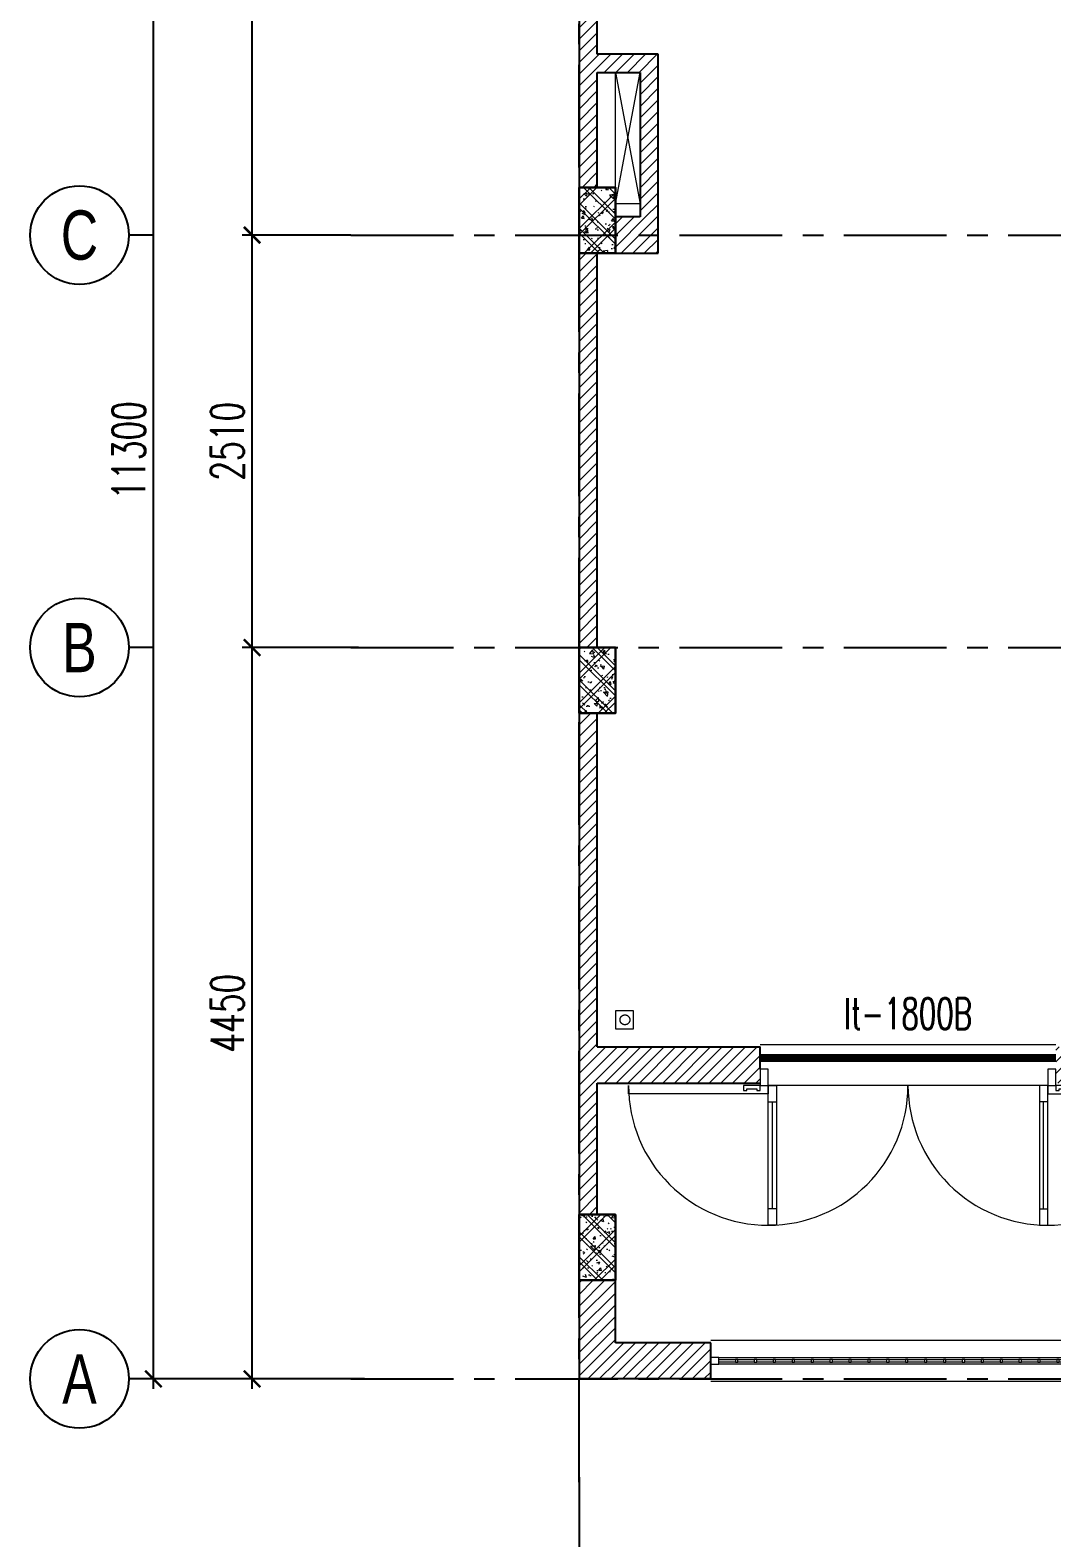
# Model space of a CAD drawing. Header units: millimetres. Extents: x -529861 to -223882, y -171969 to 61504.
# Drawn here: x -470174 to -463959, y -134407 to -125234 of the extents above; entities that cross this region are included whole.
import ezdxf
from ezdxf.enums import TextEntityAlignment as Align

# ---------------------------------------------------------------- set-up
doc = ezdxf.new("R2010")
doc.units = ezdxf.units.MM
doc.header["$LTSCALE"] = 5000
doc.linetypes.add('CENTER', pattern=[2, 1.25, -0.25, 0.25, -0.25])
doc.linetypes.add('HIDDEN', pattern=[0.375, 0.25, -0.125])
doc.layers.get('Defpoints').update_dxf_attribs({"color": 143})
for name, color, linetype, lineweight in [('A-DETL-1', 1, 'HIDDEN', 9), ('A-DETL-THIN', 7, 'Continuous', 5), ('A-DOOR', 8, 'Continuous', 9), ('A-DOOR-CUT', 7, 'Continuous', 18), ('A-DOOR-CUT-1', 7, 'Continuous', 5), ('A-FLOR', 7, 'Continuous', 9), ('A-GENM', 7, 'Continuous', 9), ('A-GENM-CUT', 1, 'Continuous', 18), ('A-WALL-CUT-1', 10, 'Continuous', 25), ('A-WALL-PATT-1', 8, 'Continuous', 5), ('A-WALL-PROJECTION', 7, 'Continuous', 9), ('KC-COT-HATCH', 13, 'Continuous', 15), ('KC-COT-NETCAT', 2, 'Continuous', 30), ('S-COLS-CUT', 1, 'Continuous', 25), ('S-COLS-PROJECTION', 7, 'Continuous', 9), ('S-COLS-PROJECTION-1', 7, 'Continuous', 25), ('S-COLS-PROJECTION-2', 7, 'Continuous', 5)]:
    doc.layers.add(name, color=color, linetype=linetype, lineweight=lineweight)
for name, color, linetype in [('KC ICC-COTVACH', 3, 'Continuous'), ('KCS_AXIS', 18, 'CENTER'), ('KCS_BORDER', 3, 'Continuous'), ('KCS_CHI', 1, 'Continuous'), ('KCS_DIM', 1, 'Continuous'), ('KCS_LANH_TO', 3, 'Continuous'), ('KCS_TEXT', 2, 'Continuous')]:
    doc.layers.add(name, color=color, linetype=linetype)
doc.styles.add('s-text', font='vnsimli.shx', dxfattribs={"width": 0.7})
doc.styles.add('style1', font='arial.ttf', dxfattribs={"width": 0.75})
doc.styles.add('vnsimpli', font='vnsimli.shx', dxfattribs={"width": 0.65})
doc.dimstyles.new('1-100s', dxfattribs={"dimtxt": 200, "dimasz": 100, "dimexe": 60, "dimexo": 0, "dimgap": 50, "dimtad": 1, "dimdec": 0, "dimzin": 0, "dimdsep": 46, "dimtxsty": 's-text', "dimblk1": 'ARCHTICK', "dimblk2": 'ARCHTICK', "dimsah": 1, "dimcen": 80, "dimdle": 60, "dimclrd": 9, "dimclre": 9, "dimclrt": 2, "dimadec": 0, "dimazin": 0, "dimtfac": 0.0001, "dimtdec": 0, "dimtix": 1, "dimtmove": 1, "dimatfit": 3, "dimldrblk": 'ARCHTICK', "dimfxl": 200, "dimtolj": 1, "dimtzin": 0, "dimarcsym": 0})
pattern_1 = [(49.99999999999999, (-466943.9143636969, -134450.3358131873), (182.184668996004, -15.93908553890309), [19.05, -209.55]), (355, (-466943.9143636969, -134450.3358131873), (-35.24242749778777, 191.0566080198829), [15.24, -167.64]), (100.451, (-466928.7323636969, -134451.6638131873), (146.9425016659592, 175.1166878202919), [16.19, -178.09]), (46.184, (-466943.9143636969, -134399.5358131873), (271.0788941350689, -42.04327417683035), [28.575, -314.325]), (96.63599999999998, (-466921.3243636969, -134403.0388131873), (237.4025071042102, 247.4272132782395), [24.28499999999998, -267.1349999999996]), (351.184, (-466943.9143636969, -134399.5358131873), (237.404605813934, 247.4251178605976), [22.86, -251.46]), (21, (-466918.5143636969, -134412.2358131873), (151.6148798353833, -102.2655185167625), [19.05, -209.55]), (226, (-466918.5143636969, -134412.2358131873), (170.6576495867728, -92.84730906988236), [15.23999999999998, -167.6399999999997]), (71.45100000000001, (-466905.8793636969, -134420.7578131873), (213.4170626943636, 81.92136778588423), [16.19, -178.09]), (67.5, (-466943.9143636969, -134450.3358131873), (-39.60297187194581, 74.77100506820722), [6.706, -158.902, 6.706, -163.474, -168.275]), (67.5, (-466943.9143636969, -134450.3358131873), (-39.60297187194581, 74.77100506820722), [-335.788, 6.706, -161.569]), (4.500000000000007, (-466943.9143636969, -134450.3358131873), (71.97091958991243, 96.54639358040444), [6.706, -90.322, 6.706, -155.092, -64.135]), (4.500000000000007, (-466943.9143636969, -134450.3358131873), (71.97091958991243, 96.54639358040444), [-258.826, 6.706, -57.42899999999999]), (327.5, (-467000.5563636969, -134450.3358131873), (135.5904877069497, -5.7289126709626), [6.706, -56.794, 6.706, -191.414, -262.89]), (327.5, (-467000.5563636969, -134450.3358131873), (135.5904877069497, -5.7289126709626), [-261.62, 6.706, -256.184]), (317.5, (-467025.9563636969, -134450.3358131873), (148.1288864750833, 25.42676126941608), [6.706, -75.844, 6.706, -124.866, -186.69]), (317.5, (-467025.9563636969, -134450.3358131873), (148.1288864750833, 25.42676126941608), [-214.122, 6.706, -179.984]), (315, (-466943.9143636969, -134450.3358131873), (76.33217702908782, 76.33217702908782), []), (315, (-466943.9143636969, -134419.2208131873), (76.33217702908782, 76.33217702908782), [])]
pattern_2 = [(45, (-466943.9143636969, -134450.3358131873), (-35.35533905932738, 35.35533905932738), [])]

# ---------------------------------------------------------------- blocks, each defined once
blk = doc.blocks.new('HBH_STR_COLUMN_REC - 220x400mm-1577201-MẶT BẰNG ĐỊNH VỊ CỬA TẦNG 1')
at = {"layer": 'S-COLS-CUT'}
for p, q in [((-110.0000000000001, 200), (109.9999999999998, 200)), ((-110.0000000000001, -199.9999999999999), (-110.0000000000001, 200)), ((109.9999999999998, 200), (109.9999999999998, -199.9999999999999)), ((109.9999999999998, -199.9999999999999), (-110.0000000000001, -199.9999999999999))]:
    blk.add_line(p, q, dxfattribs=at)
blk = doc.blocks.new('HBH_STR_COLUMN_REC - 220x400mm-1287819-MẶT BẰNG ĐỊNH VỊ CỬA TẦNG 1')
at = {"layer": 'S-COLS-CUT'}
for p, q in [((-110.0000000000001, 200), (109.9999999999998, 200)), ((-110.0000000000001, -199.9999999999999), (-110.0000000000001, 200)), ((109.9999999999998, 200), (109.9999999999998, -199.9999999999999)), ((109.9999999999998, -199.9999999999999), (-110.0000000000001, -199.9999999999999))]:
    blk.add_line(p, q, dxfattribs=at)
blk = doc.blocks.new('HBH_DR_CỬA ĐI 2 CÁNH TẦNG 1 - CỬA 2 CÁNH 1800x2600-1699928-MẶT BẰNG ĐỊNH VỊ CỬA TẦNG 1')
at = {"layer": 'A-DOOR-CUT-1'}
h = blk.add_hatch(dxfattribs=at)
h.set_pattern_fill('FP_3', color=256, style=0, pattern_type=2)
h.set_pattern_definition([(180, (2070, 2920), (6.123233995736766e-14, -500), []), (270, (2070, 2920), (500, 3.061616997868383e-14), [])])
h.paths.add_polyline_path([(-940.000000000005, 124.9999999999932), (-940.000000000005, 25.00000000155798), (-890.0000000000034, 25.00000000155798), (-890.0000000000034, 124.9999999999932)])
h.paths.add_polyline_path([(859.9999999999973, 124.9999999999932), (809.9999999999912, 124.9999999999932), (809.9999999999912, 25.00000000156231), (859.9999999999973, 25.00000000156231)])
at = {"layer": 'A-DOOR'}
for p, q in [((-890.0000000000057, 974.999999999996), (-890.0000000000109, 124.9999999999789)), ((-839.9999999999957, 974.9999999999957), (-890.0000000000058, 974.999999999996)), ((-840.0000000000008, 124.9999999999786), (-839.9999999999957, 974.9999999999957)), ((759.9999999999951, 124.9999999999817), (759.9999999999899, 974.9999999999989)), ((759.9999999999899, 974.9999999999989), (810, 974.9999999999991)), ((810, 974.9999999999991), (810.0000000000051, 124.999999999982)), ((-839.9999999999962, 874.9999999999957), (-890.0000000000064, 874.999999999996)), ((-865.0000000000013, 874.9999999999959), (-865.0000000000063, 224.9999999999788)), ((759.9999999999905, 874.9999999999989), (810.0000000000005, 874.9999999999991)), ((784.9999999999955, 874.999999999999), (785.0000000000005, 224.9999999999819)), ((-890.0000000000103, 224.9999999999789), (-840.0000000000001, 224.9999999999786)), ((810.0000000000045, 224.999999999982), (759.9999999999945, 224.9999999999818)), ((-889.9999999999812, 174.9999999999932), (-1739.999999999998, 175)), ((-1739.999999999998, 175), (-1739.999999999999, 124.9999999999899)), ((-889.9999999999816, 125.0000000000082), (-889.9999999999812, 174.999999999995)), ((-889.9999999999859, 124.9999999999789), (-839.9999999999991, 124.9999999999786)), ((809.9999999999802, 124.999999999982), (759.9999999999933, 124.9999999999817)), ((809.999999999976, 125.0000000000113), (809.9999999999756, 174.9999999999982)), ((809.9999999999756, 174.9999999999964), (1659.999999999993, 175.0000000000032)), ((1659.999999999993, 175.0000000000031), (1659.999999999993, 124.999999999993))]:
    blk.add_line(p, q, dxfattribs=at)
for centre, radius, start, end in [((-889.9999999999984, 124.9999999999956), 849.9999999999993, 89.99999999999984, 179.9999999999999), ((-889.9999999999984, 124.9999999999956), 850.0000000000008, 359.9999999999996, 89.99999999999994), ((809.9999999999926, 124.9999999999988), 849.9999999999994, 90.00000000000006, 180), ((809.9999999999927, 124.9999999999988), 850.0000000000008, 1.590277340731758e-13, 90.00000000000017)]:
    blk.add_arc(centre, radius, start, end, dxfattribs=at)
at = {"layer": 'A-DOOR-CUT'}
for p, q in [((-1040, 154.9999999999973), (-1040, 124.9999999999973)), ((-1020, 154.9999999999973), (-1040, 154.9999999999973)), ((-1040, 124.9999999999973), (-939.9999999999999, 124.9999999999973)), ((-1020, 144.9999999999973), (-1020, 154.9999999999973)), ((-959.9999999999998, 144.9999999999973), (-1020, 144.9999999999973)), ((-939.9999999999999, 154.9999999999973), (-959.9999999999998, 154.9999999999973)), ((-959.9999999999998, 154.9999999999973), (-959.9999999999998, 144.9999999999973)), ((-939.9999999999999, 124.9999999999973), (-939.9999999999999, 154.9999999999973)), ((-889.9999999999991, 124.9999999999973), (-939.9999999999999, 124.9999999999973)), ((-939.9999999999999, 124.9999999999973), (-939.9999999999999, 25.00000000156414)), ((-889.9999999999991, 25.00000000156414), (-889.9999999999991, 124.9999999999973)), ((859.9999999999997, 124.9999999999973), (809.9999999999934, 124.9999999999973)), ((809.9999999999934, 124.9999999999973), (809.9999999999934, 25.00000000156414)), ((879.9999999999993, 154.9999999999973), (859.9999999999997, 154.9999999999973)), ((859.9999999999997, 154.9999999999973), (859.9999999999997, 124.9999999999973)), ((859.9999999999997, 124.9999999999973), (959.9999999999997, 124.9999999999973)), ((859.9999999999997, 25.00000000156414), (859.9999999999997, 124.9999999999973)), ((879.9999999999994, 144.9999999999973), (879.9999999999993, 154.9999999999973)), ((939.9999999999993, 144.9999999999973), (879.9999999999994, 144.9999999999973)), ((959.9999999999997, 154.9999999999973), (939.9999999999993, 154.9999999999973)), ((939.9999999999993, 154.9999999999973), (939.9999999999993, 144.9999999999973)), ((959.9999999999997, 124.9999999999973), (959.9999999999997, 154.9999999999973)), ((-939.9999999999999, 25.00000000156414), (-889.9999999999991, 25.00000000156414)), ((809.9999999999934, 25.00000000156414), (859.9999999999997, 25.00000000156414))]:
    blk.add_line(p, q, dxfattribs=at)
blk = doc.blocks.new('HBH_STR_COLUMN_REC - 220x400mm-1574910-MẶT BẰNG ĐỊNH VỊ CỬA TẦNG 1')
at = {"layer": 'S-COLS-CUT'}
for p, q in [((-110.0000000000001, 200), (109.9999999999998, 200)), ((-110.0000000000001, -199.9999999999999), (-110.0000000000001, 200)), ((109.9999999999998, 200), (109.9999999999998, -199.9999999999999)), ((109.9999999999998, -199.9999999999999), (-110.0000000000001, -199.9999999999999))]:
    blk.add_line(p, q, dxfattribs=at)
blk = doc.blocks.new('HBH_HÀNG RÀO CỔNG - HBH_HÀNG RÀO CỔNG-1101012-MẶT BẰNG ĐỊNH VỊ CỬA TẦNG 1')
at = {"layer": 'A-GENM'}
for p, q in [((-1199.999999999998, 20), (1200.000000000003, 20)), ((-1199.999999999998, 7.5), (-1099.999999999998, 7.5)), ((-1084.999999999998, 7.5), (-984.9999999999981, 7.5)), ((-969.999999999998, 7.5), (-869.999999999998, 7.5)), ((-854.9999999999978, 7.5), (-754.9999999999978, 7.5)), ((-739.9999999999977, 7.5), (-639.9999999999977, 7.5)), ((-624.9999999999976, 7.5), (-524.9999999999976, 7.5)), ((-509.9999999999974, 7.5), (-409.9999999999975, 7.5)), ((-394.9999999999973, 7.5), (-294.9999999999973, 7.5)), ((-279.9999999999972, 7.5), (-179.9999999999972, 7.5)), ((-164.9999999999974, 7.5), (-64.99999999999734, 7.5)), ((-49.99999999999722, 7.5), (50.00000000000277, 7.5)), ((65.00000000000263, 7.5), (165.0000000000026, 7.5)), ((180.0000000000025, 7.5), (280.0000000000024, 7.5)), ((295.0000000000023, 7.5), (395.0000000000023, 7.5)), ((410.0000000000024, 7.5), (510.0000000000024, 7.5)), ((525.0000000000025, 7.5), (625.0000000000025, 7.5)), ((640.0000000000023, 7.5), (740.0000000000023, 7.5)), ((755.0000000000022, 7.5), (855.0000000000022, 7.5)), ((870.000000000002, 7.5), (970.000000000002, 7.5)), ((985.0000000000018, 7.5), (1085.000000000002, 7.5)), ((1100.000000000002, 7.5), (1200.000000000002, 7.5)), ((-1099.999999999998, -7.5), (-1199.999999999998, -7.5)), ((1200.000000000003, -20), (-1199.999999999998, -20)), ((-984.9999999999978, -7.5), (-1084.999999999998, -7.5)), ((-869.9999999999977, -7.5), (-969.9999999999977, -7.5)), ((-754.9999999999976, -7.5), (-854.9999999999976, -7.5)), ((-639.9999999999975, -7.5), (-739.9999999999975, -7.5)), ((-524.9999999999974, -7.5), (-624.9999999999974, -7.5)), ((-409.9999999999973, -7.5), (-509.9999999999973, -7.5)), ((-294.9999999999972, -7.5), (-394.9999999999972, -7.5)), ((-179.999999999997, -7.5), (-279.999999999997, -7.5)), ((-64.99999999999717, -7.5), (-164.9999999999971, -7.5)), ((50.00000000000295, -7.5), (-49.99999999999704, -7.5)), ((165.0000000000028, -7.5), (65.0000000000028, -7.5)), ((280.0000000000026, -7.5), (180.0000000000027, -7.5)), ((395.0000000000024, -7.5), (295.0000000000024, -7.5)), ((510.0000000000026, -7.5), (410.0000000000026, -7.5)), ((625.0000000000027, -7.5), (525.0000000000027, -7.5)), ((740.0000000000026, -7.5), (640.0000000000026, -7.5)), ((855.0000000000024, -7.5), (755.0000000000024, -7.5)), ((970.0000000000023, -7.5), (870.0000000000023, -7.5)), ((1085.000000000002, -7.5), (985.0000000000022, -7.5)), ((1200.000000000002, -7.5), (1100.000000000002, -7.5))]:
    blk.add_line(p, q, dxfattribs=at)
at = {"layer": 'A-GENM-CUT'}
for p, q in [((-1199.999999999997, 20.00000000000006), (-1249.999999999998, 20.00000000000006)), ((-1249.999999999998, 20.00000000000006), (-1249.999999999998, -20.00000000000006)), ((-1199.999999999997, -20.00000000000006), (-1199.999999999997, 20.00000000000006)), ((-1084.99999999999, 7.500000000000055), (-1099.999999999993, 7.500000000000055)), ((-1099.999999999993, 7.500000000000055), (-1099.999999999993, -7.500000000000055)), ((-1084.99999999999, -7.500000000000055), (-1084.99999999999, 7.500000000000055)), ((-969.9999999999942, 7.500000000000055), (-984.9999999999934, 7.500000000000055)), ((-984.9999999999934, 7.500000000000055), (-984.9999999999934, -7.500000000000055)), ((-969.9999999999942, -7.500000000000055), (-969.9999999999942, 7.500000000000055)), ((-854.9999999999986, 7.500000000000055), (-869.9999999999985, 7.500000000000055)), ((-869.9999999999985, 7.500000000000055), (-869.9999999999985, -7.500000000000055)), ((-854.9999999999986, -7.500000000000055), (-854.9999999999986, 7.500000000000055)), ((-740.0000000000028, 7.500000000000055), (-755.0000000000008, 7.500000000000055)), ((-755.0000000000008, 7.500000000000055), (-755.0000000000008, -7.500000000000055)), ((-740.0000000000028, -7.500000000000055), (-740.0000000000028, 7.500000000000055)), ((-625.0000000000027, 7.500000000000055), (-640.0000000000009, 7.500000000000055)), ((-640.0000000000009, 7.500000000000055), (-640.0000000000009, -7.500000000000055)), ((-625.0000000000027, -7.500000000000055), (-625.0000000000027, 7.500000000000055)), ((-510.0000000000024, 7.500000000000055), (-525.0000000000006, 7.500000000000055)), ((-525.0000000000006, 7.500000000000055), (-525.0000000000006, -7.500000000000055)), ((-510.0000000000024, -7.500000000000055), (-510.0000000000024, 7.500000000000055)), ((-395.0000000000068, 7.500000000000055), (-410.0000000000007, 7.500000000000055)), ((-410.0000000000007, 7.500000000000055), (-410.0000000000007, -7.500000000000055)), ((-395.0000000000068, -7.500000000000055), (-395.0000000000068, 7.500000000000055)), ((-280.000000000007, 7.500000000000055), (-295.0000000000033, 7.500000000000055)), ((-295.0000000000033, 7.500000000000055), (-295.0000000000033, -7.500000000000055)), ((-280.000000000007, -7.500000000000055), (-280.000000000007, 7.500000000000055)), ((-165.0000000000115, 7.500000000000055), (-180.0000000000059, 7.500000000000055)), ((-180.0000000000059, 7.500000000000055), (-180.0000000000059, -7.500000000000055)), ((-165.0000000000115, -7.500000000000055), (-165.0000000000115, 7.500000000000055)), ((-49.99999999999865, 7.500000000000055), (-64.9999999999985, 7.500000000000055)), ((-64.9999999999985, 7.500000000000055), (-64.99999999999876, -7.500000000000055)), ((-49.99999999999865, -7.500000000000055), (-49.99999999999865, 7.500000000000055)), ((65.0000000000012, 7.500000000000055), (50.00000000000136, 7.500000000000055)), ((50.00000000000136, 7.500000000000055), (50.00000000000136, -7.500000000000055)), ((65.0000000000012, -7.500000000000055), (65.0000000000012, 7.500000000000055)), ((180.0000000000011, 7.500000000000055), (165.0000000000012, 7.500000000000055)), ((165.0000000000012, 7.500000000000055), (165.0000000000012, -7.500000000000055)), ((180.0000000000011, -7.500000000000055), (180.0000000000011, 7.500000000000055)), ((295.0000000000009, 7.500000000000055), (280.000000000001, 7.500000000000055)), ((280.000000000001, 7.500000000000055), (280.000000000001, -7.500000000000055)), ((295.0000000000009, -7.500000000000055), (295.0000000000009, 7.500000000000055)), ((410.0000000000007, 7.500000000000055), (395.0000000000009, 7.500000000000055)), ((395.0000000000009, 7.500000000000055), (395.0000000000009, -7.500000000000055)), ((410.0000000000007, -7.500000000000055), (410.0000000000007, 7.500000000000055)), ((525.0000000000006, 7.500000000000055), (510.0000000000007, 7.500000000000055)), ((510.0000000000007, 7.500000000000055), (510.0000000000007, -7.500000000000055)), ((525.0000000000006, -7.500000000000055), (525.0000000000006, 7.500000000000055)), ((640.0000000000009, 7.500000000000055), (625.0000000000011, 7.500000000000055)), ((625.0000000000011, 7.500000000000055), (625.0000000000011, -7.500000000000055)), ((640.0000000000009, -7.500000000000055), (640.0000000000009, 7.500000000000055)), ((755.0000000000014, 7.500000000000055), (740.0000000000015, 7.500000000000055)), ((740.0000000000015, 7.500000000000055), (740.0000000000015, -7.500000000000055)), ((755.0000000000014, -7.500000000000055), (755.0000000000014, 7.500000000000055)), ((870.0000000000013, 7.500000000000055), (855.0000000000014, 7.500000000000055)), ((855.0000000000014, 7.500000000000055), (855.0000000000014, -7.500000000000055)), ((870.0000000000013, -7.500000000000055), (870.0000000000013, 7.500000000000055)), ((985.000000000001, 7.500000000000055), (970.0000000000013, 7.500000000000055)), ((970.0000000000013, 7.500000000000055), (970.0000000000013, -7.500000000000055)), ((985.000000000001, -7.500000000000055), (985.000000000001, 7.500000000000055)), ((1100.000000000001, 7.500000000000055), (1085.000000000001, 7.500000000000055)), ((1085.000000000001, 7.500000000000055), (1085.000000000001, -7.500000000000055)), ((1100.000000000001, -7.500000000000055), (1100.000000000001, 7.500000000000055)), ((1249.999999999999, 20.00000000000006), (1200.000000000003, 20.00000000000006)), ((1200.000000000003, 20.00000000000006), (1200.000000000003, -20.00000000000006)), ((1249.999999999999, -20.00000000000006), (1249.999999999999, 20.00000000000006)), ((-1249.999999999998, -20.00000000000006), (-1199.999999999997, -20.00000000000006)), ((-1099.999999999993, -7.500000000000055), (-1084.99999999999, -7.500000000000055)), ((-984.9999999999934, -7.500000000000055), (-969.9999999999942, -7.500000000000055)), ((-869.9999999999985, -7.500000000000055), (-854.9999999999986, -7.500000000000055)), ((-755.0000000000008, -7.500000000000055), (-740.0000000000028, -7.500000000000055)), ((-640.0000000000009, -7.500000000000055), (-625.0000000000027, -7.500000000000055)), ((-525.0000000000006, -7.500000000000055), (-510.0000000000024, -7.500000000000055)), ((-410.0000000000007, -7.500000000000055), (-395.0000000000068, -7.500000000000055)), ((-295.0000000000033, -7.500000000000055), (-280.000000000007, -7.500000000000055)), ((-180.0000000000059, -7.500000000000055), (-165.0000000000115, -7.500000000000055)), ((-64.99999999999876, -7.500000000000055), (-49.99999999999865, -7.500000000000055)), ((50.00000000000136, -7.500000000000055), (65.0000000000012, -7.500000000000055)), ((165.0000000000012, -7.500000000000055), (180.0000000000011, -7.500000000000055)), ((280.000000000001, -7.500000000000055), (295.0000000000009, -7.500000000000055)), ((395.0000000000009, -7.500000000000055), (410.0000000000007, -7.500000000000055)), ((510.0000000000007, -7.500000000000055), (525.0000000000006, -7.500000000000055)), ((625.0000000000011, -7.500000000000055), (640.0000000000009, -7.500000000000055)), ((740.0000000000015, -7.500000000000055), (755.0000000000014, -7.500000000000055)), ((855.0000000000014, -7.500000000000055), (870.0000000000013, -7.500000000000055)), ((970.0000000000013, -7.500000000000055), (985.000000000001, -7.500000000000055)), ((1085.000000000001, -7.500000000000055), (1100.000000000001, -7.500000000000055)), ((1200.000000000003, -20.00000000000006), (1249.999999999999, -20.00000000000006))]:
    blk.add_line(p, q, dxfattribs=at)
blk = doc.blocks.new('_ArchTick')
at = {"color": 0, "linetype": 'ByBlock', "const_width": 0.15}
blk.add_lwpolyline([(-0.5, -0.5), (0.5, 0.5)], dxfattribs=at)
blk = doc.blocks.new('*D1159')
at = {"layer": 'Defpoints', "color": 0, "ltscale": 1500, "transparency": 16777216}
for p in [(-30105.34346586285, -46735.67500054729), (-23605.34346586303, -46735.67500054729), (-23605.34346586303, -48211.66461847498)]:
    blk.add_point(p, dxfattribs=at)
at = {"layer": 'KCS_DIM', "color": 9, "lineweight": -2, "ltscale": 1500, "transparency": 16777216}
for p, q in [((-30105.34346586285, -46735.67500054729), (-30105.34346586285, -48271.66461847498)), ((-23605.34346586303, -46735.67500054729), (-23605.34346586303, -48271.66461847498)), ((-30165.34346586285, -48211.66461847498), (-23545.34346586303, -48211.66461847498))]:
    blk.add_line(p, q, dxfattribs=at)
at = {"layer": 'KCS_DIM', "color": 9, "lineweight": -2, "ltscale": 1500, "transparency": 16777216, "xscale": 100, "yscale": 100, "zscale": 100, "rotation": 180}
blk.add_blockref('_ArchTick', (-30105.34346586285, -48211.66461847498), dxfattribs=at)
at = {"layer": 'KCS_DIM', "color": 9, "lineweight": -2, "ltscale": 1500, "transparency": 16777216, "xscale": 100, "yscale": 100, "zscale": 100}
blk.add_blockref('_ArchTick', (-23605.34346586303, -48211.66461847498), dxfattribs=at)
at = {"layer": 'KCS_DIM', "color": 2, "ltscale": 1500, "transparency": 16777216, "insert": (-26855.34346586294, -48061.66461847498), "char_height": 200, "attachment_point": 5, "style": 's-text'}
blk.add_mtext('\\A1;6500', dxfattribs=at)
blk = doc.blocks.new('*D1160')
at = {"layer": 'Defpoints', "color": 0, "ltscale": 1500, "transparency": 16777216}
for p in [(-32095.34346586403, -41687.54595751595), (-31448.97804727098, -41687.54595751595), (-31412.17275958155, -46137.54595751592)]:
    blk.add_point(p, dxfattribs=at)
at = {"layer": 'KCS_DIM', "color": 9, "lineweight": -2, "ltscale": 1500, "transparency": 16777216}
for p, q in [((-32095.34346586403, -46197.54595751592), (-32095.34346586403, -41627.54595751595)), ((-31448.97804727098, -41687.54595751595), (-32155.34346586403, -41687.54595751595)), ((-31412.17275958155, -46137.54595751592), (-32155.34346586403, -46137.54595751592))]:
    blk.add_line(p, q, dxfattribs=at)
at = {"layer": 'KCS_DIM', "color": 9, "lineweight": -2, "ltscale": 1500, "transparency": 16777216, "xscale": 100, "yscale": 100, "zscale": 100}
for p, rotation in [((-32095.34346586403, -41687.54595751595), 90), ((-32095.34346586403, -46137.54595751592), 270)]:
    blk.add_blockref('_ArchTick', p, dxfattribs=dict(at, rotation=rotation))
at = {"layer": 'KCS_DIM', "color": 2, "ltscale": 1500, "transparency": 16777216, "insert": (-32245.34346586404, -43912.54595751592), "char_height": 200, "attachment_point": 5, "rotation": 90, "style": 's-text'}
blk.add_mtext('\\A1;4450', dxfattribs=at)
blk = doc.blocks.new('*D1161')
at = {"layer": 'Defpoints', "color": 0, "ltscale": 1500, "transparency": 16777216}
for p in [(-32095.34346586403, -39177.54595755621), (-31495.34346586293, -39177.54595755621), (-31448.97804727098, -41687.54595751595)]:
    blk.add_point(p, dxfattribs=at)
at = {"layer": 'KCS_DIM', "color": 9, "lineweight": -2, "ltscale": 1500, "transparency": 16777216}
for p, q in [((-32095.34346586403, -41747.54595751595), (-32095.34346586403, -39117.54595755621)), ((-31495.34346586293, -39177.54595755621), (-32155.34346586403, -39177.54595755621)), ((-31448.97804727098, -41687.54595751595), (-32155.34346586403, -41687.54595751595))]:
    blk.add_line(p, q, dxfattribs=at)
at = {"layer": 'KCS_DIM', "color": 9, "lineweight": -2, "ltscale": 1500, "transparency": 16777216, "xscale": 100, "yscale": 100, "zscale": 100}
for p, rotation in [((-32095.34346586403, -39177.54595755621), 90), ((-32095.34346586403, -41687.54595751595), 270)]:
    blk.add_blockref('_ArchTick', p, dxfattribs=dict(at, rotation=rotation))
at = {"layer": 'KCS_DIM', "color": 2, "ltscale": 1500, "transparency": 16777216, "insert": (-32245.34346586404, -40432.54595753607), "char_height": 200, "attachment_point": 5, "rotation": 90, "style": 's-text'}
blk.add_mtext('\\A1;2510', dxfattribs=at)
blk = doc.blocks.new('*D1162')
at = {"layer": 'Defpoints', "color": 0, "ltscale": 1500, "transparency": 16777216}
for p in [(-32095.34346586403, -34837.5459575159), (-31345.75874680614, -34837.5459575159), (-31495.34346586293, -39177.54595755621)]:
    blk.add_point(p, dxfattribs=at)
at = {"layer": 'KCS_DIM', "color": 9, "lineweight": -2, "ltscale": 1500, "transparency": 16777216}
for p, q in [((-31345.75874680614, -34837.5459575159), (-32155.34346586403, -34837.5459575159)), ((-32095.34346586403, -39237.54595755621), (-32095.34346586403, -34777.5459575159)), ((-31495.34346586293, -39177.54595755621), (-32155.34346586403, -39177.54595755621))]:
    blk.add_line(p, q, dxfattribs=at)
at = {"layer": 'KCS_DIM', "color": 9, "lineweight": -2, "ltscale": 1500, "transparency": 16777216, "xscale": 100, "yscale": 100, "zscale": 100}
for p, rotation in [((-32095.34346586403, -34837.5459575159), 90), ((-32095.34346586403, -39177.54595755621), 270)]:
    blk.add_blockref('_ArchTick', p, dxfattribs=dict(at, rotation=rotation))
at = {"layer": 'KCS_DIM', "color": 2, "ltscale": 1500, "transparency": 16777216, "insert": (-32245.34346586404, -37007.54595753604), "char_height": 200, "attachment_point": 5, "rotation": 90, "style": 's-text'}
blk.add_mtext('\\A1;4340', dxfattribs=at)
blk = doc.blocks.new('*D1163')
at = {"layer": 'Defpoints', "color": 0, "ltscale": 1500, "transparency": 16777216}
for p in [(-32695.34346586415, -34837.54595759655), (-31495.34346586293, -34837.54595759655), (-31495.34346586293, -46137.54595755624)]:
    blk.add_point(p, dxfattribs=at)
at = {"layer": 'KCS_DIM', "color": 9, "lineweight": -2, "ltscale": 1500, "transparency": 16777216}
for p, q in [((-31495.34346586293, -34837.54595759655), (-32755.34346586415, -34837.54595759655)), ((-32695.34346586415, -46197.54595755624), (-32695.34346586415, -34777.54595759655)), ((-31495.34346586293, -46137.54595755624), (-32755.34346586415, -46137.54595755624))]:
    blk.add_line(p, q, dxfattribs=at)
at = {"layer": 'KCS_DIM', "color": 9, "lineweight": -2, "ltscale": 1500, "transparency": 16777216, "xscale": 100, "yscale": 100, "zscale": 100}
for p, rotation in [((-32695.34346586415, -34837.54595759655), 90), ((-32695.34346586415, -46137.54595755624), 270)]:
    blk.add_blockref('_ArchTick', p, dxfattribs=dict(at, rotation=rotation))
at = {"layer": 'KCS_DIM', "color": 2, "ltscale": 1500, "transparency": 16777216, "insert": (-32845.34346586415, -40487.54595757638), "char_height": 200, "attachment_point": 5, "rotation": 90, "style": 's-text'}
blk.add_mtext('\\A1;11300', dxfattribs=at)
blk = doc.blocks.new('*U935')
at = {"layer": 'KC-COT-HATCH'}
h = blk.add_hatch(dxfattribs=at)
h.set_pattern_fill('CHAU-02', color=256, scale=30, pattern_type=2)
h.set_pattern_definition([(49.99999999999999, (-758.4432547455838, -466.9000352710326), (215.178054780226, -18.82564049477853), [22.5, -247.5]), (355, (-758.4432547455838, -466.9000352710326), (-41.6254000839, 225.6576401100035), [18, -198]), (100.4514, (-740.5117507455836, -468.4688372710326), (173.5528145142065, 206.8318626182861), [19.122057, -210.3426336]), (46.18420000000001, (-758.4432547455838, -406.9000352710326), (320.1723145876933, -49.65570429870542), [33.75, -371.25]), (96.6356, (-731.7622312455837, -411.0380273710326), (280.398811664611, 292.2353612701325), [28.6830864, -315.5139]), (351.1842, (-758.4432547455838, -406.9000352710326), (280.3985835400882, 292.2355802775974), [27, -297]), (21, (-728.4432547455838, -421.9000352710326), (179.0721156355385, -120.7856671996016), [22.5, -247.5]), (226, (-728.4432547455838, -421.9000352710326), (201.5646367418057, -109.6619427481773), [17.99999999999997, -197.9999999999998]), (71.4514, (-713.5205848455837, -431.9655170710327), (252.066788574447, 96.75914901298572), [19.122057, -210.3426336]), (67.5, (-758.4432547455838, -466.9000352710326), (-46.77485499136161, 88.31233855207942), [0, -195.6, 0, -201, 0, -198.75]), (4.500000000000006, (-758.4432547455838, -466.9000352710326), (85.00527716362008, 114.0309565615238), [0, -114.6, 0, -191.1, 0, -75.75]), (327.5, (-825.3432547455836, -466.9000352710326), (160.1467308517227, -6.766461520313927), [0, -75, 0, -234, 0, -310.5]), (317.5, (-855.3432547455836, -466.9000352710326), (174.9558508027159, 30.03149469969532), [0, -97.5, 0, -155.4, 0, -220.5]), (315, (-758.4432547455838, -466.9000352710326), (90.15611460128481, 90.15611460128481), []), (315, (-758.4432547455838, -430.1500352710326), (90.15611460128481, 90.15611460128481), [])])
h.paths.add_polyline_path([(-110.0000000000002, 200.0000000000001), (-110.0000000000002, -199.9999999999999), (109.9999999999998, -199.9999999999999), (109.9999999999998, 200.0000000000001)])
at = {"layer": 'KC-COT-NETCAT'}
blk.add_lwpolyline([(-110.0000000000002, -199.9999999999999), (109.9999999999998, -199.9999999999999), (109.9999999999998, 200.0000000000001), (-110.0000000000002, 200.0000000000001)], close=True, dxfattribs=at)
blk = doc.blocks.new('2-LUOI TRUC')
at = {"layer": 'KCS_AXIS', "ltscale": 0.1}
for p, q in [((-30105.34346586303, -46766.54382074761), (-30105.34346586303, -33447.5459575562)), ((-31495.34346586291, -39177.5459575562), (-22215.34346586291, -39177.5459575562)), ((-31495.34346586291, -41687.54595751593), (-22215.34346586291, -41687.54595751593)), ((-31495.34346586291, -46137.54595751589), (-22215.34346586291, -46137.54595751589))]:
    blk.add_line(p, q, dxfattribs=at)
at = {"layer": 'KCS_CHI', "ltscale": 1500}
for p, q in [((-32695.34346586291, -39177.5459575562), (-32845.34346586291, -39177.5459575562)), ((-32695.34346586291, -41687.54595751593), (-32845.34346586291, -41687.54595751593)), ((-32695.34346586291, -46137.54595751589), (-32845.34346586291, -46137.54595751589))]:
    blk.add_line(p, q, dxfattribs=at)
for centre in [(-33145.34346586291, -39177.5459575562), (-33145.34346586291, -41687.54595751593), (-33145.34346586291, -46137.54595751589)]:
    blk.add_circle(centre, 300, dxfattribs=at)
at = {"layer": 'KCS_TEXT', "color": 4, "ltscale": 1500, "style": 'style1', "width": 0.75}
for s, p in [('C', (-33145.34346586291, -39177.5459575562)), ('B', (-33145.34346586291, -41687.54595751593)), ('A', (-33145.34346586291, -46137.54595751589))]:
    blk.add_text(s, height=300, dxfattribs=at).set_placement(p, align=Align.MIDDLE_CENTER)
at = {"layer": 'KCS_DIM', "ltscale": 1500}
for base, p1, p2, picture, middle in [((-32695.34346586415, -34837.54595759655), (-31495.34346586291, -46137.54595755623), (-31495.34346586291, -34837.54595759654), '*D1163', (-32845.34346586415, -40487.54595757638)), ((-32095.34346586403, -34837.5459575159), (-31495.34346586291, -39177.5459575562), (-31345.75874680612, -34837.54595751589), '*D1162', (-32245.34346586404, -37007.54595753604)), ((-32095.34346586403, -39177.54595755621), (-31448.97804727097, -41687.54595751593), (-31495.34346586291, -39177.5459575562), '*D1161', (-32245.34346586404, -40432.54595753607)), ((-32095.34346586403, -41687.54595751595), (-31412.17275958153, -46137.5459575159), (-31448.97804727097, -41687.54595751593), '*D1160', (-32245.34346586404, -43912.54595751592))]:
    dim = blk.add_linear_dim(base=base, p1=p1, p2=p2, angle=90, dimstyle='1-100s', dxfattribs=at)
    dim.commit()
    dim.dimension.update_dxf_attribs({"geometry": picture, "text_midpoint": middle})
dim = blk.add_linear_dim(base=(-23605.34346586303, -48211.66461847498), p1=(-30105.34346586285, -46735.67500054729), p2=(-23605.34346586303, -46735.67500054729), dimstyle='1-100s', dxfattribs=at)
dim.commit()
dim.dimension.update_dxf_attribs({"geometry": '*D1159', "text_midpoint": (-26855.34346586294, -48061.66461847498)})
blk = doc.blocks.new('2-MBC')
at = {"layer": 'KC ICC-COTVACH', "xscale": -1, "rotation": 180}
for p in [(5.413312464952469e-09, 6939.999999973821), (5.820766091346741e-11, 4139.999999919339), (-5.820766091346741e-11, 689.9999999193533)]:
    blk.add_blockref('*U935', p, dxfattribs=at)
at = {"layer": 'KCS_AXIS'}
blk.add_blockref('2-LUOI TRUC', (29995.34346586291, 46027.5459575562), dxfattribs=at)

msp = doc.modelspace()

# ---------------------------------------------------------------- hatches: boundary and pattern name
at = {"layer": 'A-WALL-PATT-1'}
h = msp.add_hatch(dxfattribs=at)
h.set_pattern_fill('FP_2', color=256, style=0, pattern_type=2)
h.set_pattern_definition(pattern_2)
h.paths.add_polyline_path([(-466833.9143709831, -132440.33593328), (-466723.9143709831, -132440.33593328), (-466723.9143709831, -129390.3359332799), (-466833.9143709831, -129390.3359332799), (-466833.9143709831, -132366.9347373163)])
h.paths.add_polyline_path([(-466723.9143709831, -128990.3359332799), (-466723.9143709831, -126590.3359332799), (-466833.9143709831, -126590.3359332799), (-466833.9143709831, -128990.3359332799)])
h.paths.add_polyline_path([(-466723.9143709831, -126190.3359332799), (-466723.9143709831, -122360.3359332799), (-466833.9143709831, -122360.3359332799), (-466833.9143709831, -126190.3359332799)])
h = msp.add_hatch(dxfattribs=at)
h.set_pattern_fill('FP_2', color=256, style=0, pattern_type=2)
h.set_pattern_definition(pattern_2)
h.paths.add_polyline_path([(-466353.9143709831, -125490.3359332799), (-466353.9143709831, -125380.3359332799), (-466723.9143709831, -125380.3359332799), (-466723.9143709831, -125490.3359332799), (-466463.9143709831, -125490.3359332799)])
h = msp.add_hatch(dxfattribs=at)
h.set_pattern_fill('FP_2', color=256, style=0, pattern_type=2)
h.set_pattern_definition(pattern_2)
h.paths.add_polyline_path([(-466353.9143709831, -126370.3359332799), (-466353.9143709831, -125490.3359332799), (-466463.9143709831, -125490.3359332799), (-466463.9143709831, -126370.3359332799)])
h = msp.add_hatch(dxfattribs=at)
h.set_pattern_fill('FP_2', color=256, style=0, pattern_type=2)
h.set_pattern_definition(pattern_2)
h.paths.add_polyline_path([(-466353.9143709831, -126590.3359332799), (-466353.9143709831, -126370.3359332799), (-466613.9143709829, -126370.3359332799), (-466613.9143709829, -126590.3359332799)])
h = msp.add_hatch(dxfattribs=at)
h.set_pattern_fill('FP_2', color=256, style=0, pattern_type=2)
h.set_pattern_definition(pattern_2)
h.paths.add_polyline_path([(-463582.0725293421, -131640.33593328), (-462834.2512782087, -131640.33593328), (-462834.2512782087, -131420.33593328), (-463933.9143709831, -131420.33593328), (-463933.9143709831, -131640.33593328)])
h.paths.add_polyline_path([(-466723.9143709831, -131640.3359332799), (-465733.9143709831, -131640.3359332799), (-465733.9143709831, -131420.3359332799), (-466723.9143709831, -131420.3359332799)])
h = msp.add_hatch(dxfattribs=at)
h.set_pattern_fill('FP_2', color=256, style=0, pattern_type=2)
h.set_pattern_definition(pattern_2)
h.paths.add_polyline_path([(-466613.9143709831, -133440.3359332799), (-466613.9143709829, -132840.33593328), (-466833.9143709831, -132840.33593328), (-466833.9143709831, -133440.3359332799)])
h = msp.add_hatch(dxfattribs=at)
h.set_pattern_fill('FP_2', color=256, style=0, pattern_type=2)
h.set_pattern_definition(pattern_2)
h.paths.add_polyline_path([(-466033.9143709831, -133440.33593328), (-466033.9143709831, -133220.3359332799), (-466613.9143709831, -133220.3359332799), (-466613.9143709831, -133440.3359332799), (-466598.9143709831, -133440.3359332799)])
at = {"layer": 'S-COLS-PROJECTION-2'}
h = msp.add_hatch(dxfattribs=at)
h.set_pattern_fill('FP_1', color=256, style=0, pattern_type=2)
h.set_pattern_definition(pattern_1)
h.paths.add_polyline_path([(-466723.9143709831, -126590.3359332799), (-466613.9143709829, -126590.3359332799), (-466613.9143709829, -126190.3359332799), (-466833.9143709829, -126190.3359332799), (-466833.9143709829, -126590.3359332799)])
h = msp.add_hatch(dxfattribs=at)
h.set_pattern_fill('FP_1', color=256, style=0, pattern_type=2)
h.set_pattern_definition(pattern_1)
h.paths.add_polyline_path([(-466708.9143709831, -129390.3359332799), (-466613.9143709829, -129390.3359332799), (-466613.9143709829, -128990.3359332799), (-466833.9143709829, -128990.3359332799), (-466833.9143709829, -129390.3359332799), (-466723.9143709831, -129390.3359332799)])
h = msp.add_hatch(dxfattribs=at)
h.set_pattern_fill('FP_1', color=256, style=0, pattern_type=2)
h.set_pattern_definition(pattern_1)
h.paths.add_polyline_path([(-466613.9143709829, -132840.33593328), (-466613.9143709829, -132440.33593328), (-466833.9143709829, -132440.33593328), (-466833.9143709829, -132840.33593328)])

# ---------------------------------------------------------------- linework, layer by layer
at = {"layer": 'A-DETL-1'}
for p, q in [((-466613.9143709831, -126290.3359332799), (-466463.9143709831, -125490.3359332799)), ((-466613.9143709831, -125490.3359332799), (-466463.9143709831, -126290.3359332799))]:
    msp.add_line(p, q, dxfattribs=at)
msp.add_circle((-466555.8538450366, -131255.3359332799), 30.00000000000003, dxfattribs=at)
at = {"layer": 'A-DETL-THIN'}
for p, q in [((-466503.9143709831, -131200.3359332799), (-466613.9143709831, -131200.3359332799)), ((-466613.9143709831, -131200.3359332799), (-466613.9143709831, -131310.3359332799)), ((-466503.9143709831, -131310.3359332799), (-466503.9143709831, -131200.3359332799)), ((-466613.9143709831, -131310.3359332799), (-466503.9143709831, -131310.3359332799))]:
    msp.add_line(p, q, dxfattribs=at)
at = {"layer": 'A-FLOR'}
for p, q in [((-466613.9143709831, -126190.3359332799), (-466613.9143709831, -125490.3359332799)), ((-466463.9143709831, -126290.3359332799), (-466613.9143709831, -126290.3359332799)), ((-465733.9143709831, -131405.33593328), (-463933.9143709831, -131405.33593328)), ((-466033.9143709831, -133205.33593328), (-463533.9143709831, -133205.33593328))]:
    msp.add_line(p, q, dxfattribs=at)
at = {"layer": 'A-WALL-CUT-1'}
for p, q in [((-466833.9143709831, -122360.3359332799), (-466833.9143709831, -126190.3359332799)), ((-466723.9143709831, -125380.3359332799), (-466723.9143709831, -122360.3359332799)), ((-466353.9143709831, -125380.3359332799), (-466723.9143709831, -125380.3359332799)), ((-466353.9143709831, -126590.3359332799), (-466353.9143709831, -125380.3359332799)), ((-466723.9143709831, -126190.3359332799), (-466723.9143709831, -125490.3359332799)), ((-466723.9143709831, -125490.3359332799), (-466463.9143709831, -125490.3359332799)), ((-466463.9143709831, -125490.3359332799), (-466463.9143709831, -126370.3359332799)), ((-466463.9143709831, -126370.3359332799), (-466613.9143709829, -126370.3359332799)), ((-466833.9143709831, -126590.3359332799), (-466833.9143709831, -128990.3359332799)), ((-466833.9143709831, -126590.3359332799), (-466353.9143709831, -126590.3359332799)), ((-466723.9143709831, -128990.3359332799), (-466723.9143709831, -126590.3359332799)), ((-466833.9143709831, -129390.3359332799), (-466833.9143709831, -132440.33593328)), ((-466723.9143709831, -131420.3359332799), (-466723.9143709831, -129390.3359332799)), ((-466723.9143709831, -131420.3359332799), (-465733.9143709831, -131420.33593328)), ((-465733.9143709831, -131555.3359332815), (-465733.9143709831, -131420.33593328)), ((-466723.9143709831, -132440.33593328), (-466723.9143709831, -131640.3359332799)), ((-466723.9143709831, -131640.3359332799), (-465733.9143709831, -131640.33593328)), ((-466833.9143709831, -132440.33593328), (-466723.9143709831, -132440.33593328)), ((-466833.9143709831, -132840.33593328), (-466833.9143709831, -133440.3359332799)), ((-466613.9143709831, -133220.3359332799), (-466613.9143709831, -132840.33593328)), ((-466033.9143709831, -133220.33593328), (-466613.9143709831, -133220.3359332799)), ((-466033.9143709831, -133440.33593328), (-466033.9143709831, -133220.33593328)), ((-466033.9143709831, -133440.33593328), (-466833.9143709831, -133440.3359332799))]:
    msp.add_line(p, q, dxfattribs=at)
at = {"layer": 'A-WALL-PROJECTION'}
for p, q in [((-463983.9143709831, -131655.33593328), (-465683.9143709831, -131655.33593328)), ((-463533.9143709831, -133455.33593328), (-466033.9143709831, -133455.3359332799))]:
    msp.add_line(p, q, dxfattribs=at)
at = {"layer": 'KCS_LANH_TO', "color": 2, "linetype": 'ByBlock', "ltscale": 1500, "const_width": 50}
msp.add_lwpolyline([(-465733.914370983, -131487.8359332803), (-463933.914370983, -131487.8359332803)], dxfattribs=at)
at = {"layer": 'S-COLS-CUT'}
for p, q in [((-466833.9143709829, -126190.3359332799), (-466833.9143709829, -126590.3359332799)), ((-466613.9143709829, -126190.3359332799), (-466708.9143709831, -126190.3359332799)), ((-466613.9143709829, -126370.3359332799), (-466613.9143709829, -126190.3359332799)), ((-466833.9143709829, -128990.3359332799), (-466833.9143709829, -129390.3359332799)), ((-466613.9143709829, -128990.3359332799), (-466708.9143709831, -128990.3359332799)), ((-466613.9143709829, -129390.3359332799), (-466613.9143709829, -128990.3359332799)), ((-466708.9143709831, -129390.3359332799), (-466613.9143709829, -129390.3359332799)), ((-466613.9143709829, -132440.33593328), (-466833.9143709829, -132440.33593328)), ((-466833.9143709829, -132440.33593328), (-466833.9143709829, -132840.33593328))]:
    msp.add_line(p, q, dxfattribs=at)
at = {"layer": 'S-COLS-PROJECTION'}
for p, q in [((-466723.9143709831, -126190.3359332799), (-466833.9143709829, -126190.3359332799)), ((-466708.9143709831, -126190.3359332799), (-466723.9143709831, -126190.3359332799)), ((-466613.9143709829, -126590.3359332799), (-466613.9143709829, -126370.3359332799)), ((-466833.9143709829, -126590.3359332799), (-466723.9143709831, -126590.3359332799)), ((-466723.9143709831, -126590.3359332799), (-466708.9143709831, -126590.3359332799)), ((-466708.9143709831, -126590.3359332799), (-466613.9143709829, -126590.3359332799)), ((-466723.9143709831, -128990.3359332799), (-466833.9143709829, -128990.3359332799)), ((-466708.9143709831, -128990.3359332799), (-466723.9143709831, -128990.3359332799)), ((-466833.9143709829, -129390.3359332799), (-466723.9143709831, -129390.3359332799)), ((-466723.9143709831, -129390.3359332799), (-466708.9143709831, -129390.3359332799)), ((-466613.9143709829, -132840.33593328), (-466613.9143709829, -132440.33593328)), ((-466833.9143709829, -132840.33593328), (-466613.9143709829, -132840.33593328))]:
    msp.add_line(p, q, dxfattribs=at)

# ---------------------------------------------------------------- block references
at = {"layer": 'A-DOOR', "rotation": 180}
msp.add_blockref('HBH_DR_CỬA ĐI 2 CÁNH TẦNG 1 - CỬA 2 CÁNH 1800x2600-1699928-MẶT BẰNG ĐỊNH VỊ CỬA TẦNG 1', (-464873.9143709831, -131530.33593328), dxfattribs=at)
at = {"layer": 'A-GENM'}
msp.add_blockref('HBH_HÀNG RÀO CỔNG - HBH_HÀNG RÀO CỔNG-1101012-MẶT BẰNG ĐỊNH VỊ CỬA TẦNG 1', (-464783.9143709831, -133330.33593328), dxfattribs=at)
at = {"layer": 'KCS_BORDER', "ltscale": 1500}
msp.add_blockref('2-MBC', (-466723.9143709831, -133330.3359332396), dxfattribs=at)
at = {"layer": 'S-COLS-PROJECTION-1'}
for name, p in [('HBH_STR_COLUMN_REC - 220x400mm-1577201-MẶT BẰNG ĐỊNH VỊ CỬA TẦNG 1', (-466723.9143709829, -126390.3359332799)), ('HBH_STR_COLUMN_REC - 220x400mm-1287819-MẶT BẰNG ĐỊNH VỊ CỬA TẦNG 1', (-466723.9143709829, -129190.3359332799)), ('HBH_STR_COLUMN_REC - 220x400mm-1574910-MẶT BẰNG ĐỊNH VỊ CỬA TẦNG 1', (-466723.9143709829, -132640.33593328))]:
    msp.add_blockref(name, p, dxfattribs=at)

# ---------------------------------------------------------------- texts
at = {"layer": 'KCS_TEXT', "linetype": 'ByBlock', "ltscale": 1500, "style": 'vnsimpli', "width": 0.65}
msp.add_text('lt-1800B', height=190, dxfattribs=at).set_placement((-464833.914370983, -131312.8359332803), align=Align.CENTER)

doc.saveas('drawing.dxf')
